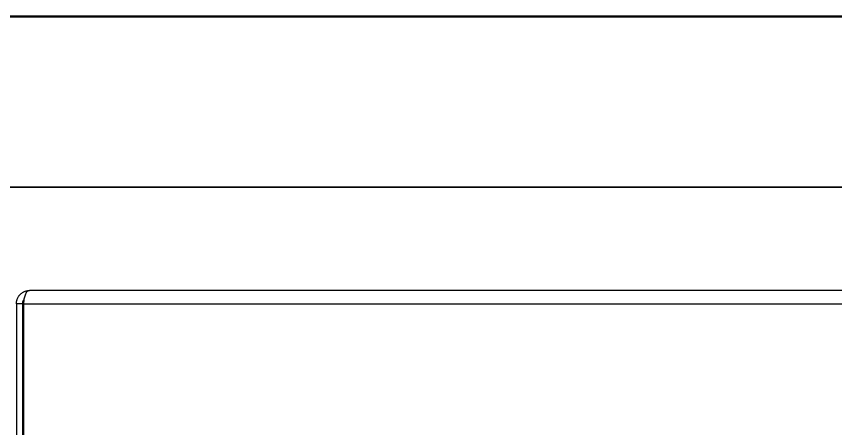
# Model space of a CAD drawing. Header units: millimetres. Extents: x 0 to 279, y 0 to 216.
# Drawn here: x 96.61 to 127.07, y 200.56 to 215.9 of the extents above; entities that cross this region are included whole.
import ezdxf

# ---------------------------------------------------------------- set-up
doc = ezdxf.new("R2010")
doc.units = ezdxf.units.MM
doc.layers.add('PAGE_BORDER', color=7, linetype='Continuous')

msp = doc.modelspace()

# ---------------------------------------------------------------- linework, layer by layer
at = {"color": 7, "linetype": 'Continuous', "lineweight": 50}
msp.add_line((0, 215.9), (279.4, 215.9), dxfattribs=at)
at = {"color": 7, "linetype": 'Continuous', "lineweight": 25}
for p, q in [((177.398, 205.701), (97.103, 205.701)), ((96.844, 205.208), (96.61, 205.208)), ((96.61, 205.208), (96.61, 155.617)), ((96.844, 155.617), (96.844, 205.208)), ((96.88, 205.208), (96.88, 155.617)), ((96.88, 205.208), (177.621, 205.208)), ((96.88, 202.101), (96.844, 202.101)), ((96.88, 201.984), (96.844, 201.984))]:
    msp.add_line(p, q, dxfattribs=at)
for points, knots in [([(96.61, 205.208), (96.61, 205.215), (96.611, 205.234), (96.613, 205.259), (96.618, 205.294), (96.626, 205.334), (96.641, 205.382), (96.662, 205.431), (96.685, 205.47), (96.707, 205.502), (96.727, 205.527), (96.75, 205.553), (96.777, 205.579), (96.808, 205.603), (96.84, 205.626), (96.875, 205.646), (96.911, 205.663), (96.951, 205.677), (96.991, 205.689), (97.03, 205.696), (97.067, 205.7), (97.091, 205.701), (97.103, 205.701)], [0, 0, 0, 0, 0.023333, 0.070124, 0.093593, 0.155818, 0.219458, 0.283035, 0.354153, 0.389933, 0.432195, 0.474653, 0.52539, 0.576502, 0.628081, 0.680032, 0.735244, 0.790874, 0.847026, 0.903597, 0.951693, 1, 1, 1, 1]), ([(97.103, 205.701), (97.074, 205.694), (97.017, 205.679), (96.945, 205.572), (96.898, 205.425), (96.881, 205.295), (96.88, 205.224), (96.88, 205.208)], [0, 0, 0, 0, 0.263672, 0.507681, 0.735806, 0.942445, 1, 1, 1, 1]), ([(96.844, 205.208), (96.844, 205.214), (96.844, 205.226), (96.846, 205.244), (96.849, 205.26), (96.853, 205.277), (96.858, 205.293), (96.864, 205.309), (96.871, 205.324), (96.879, 205.338), (96.886, 205.351), (96.892, 205.358), (96.894, 205.361)], [0, 0, 0, 0, 0.104155, 0.209161, 0.309363, 0.410269, 0.513273, 0.616945, 0.720472, 0.824564, 0.93027, 1, 1, 1, 1])]:
    msp.add_open_spline(points, degree=3, knots=knots, dxfattribs=at)
at = {"layer": 'PAGE_BORDER', "lineweight": 35}
msp.add_line((6.35, 209.55), (273.05, 209.55), dxfattribs=at)

doc.saveas('drawing.dxf')
